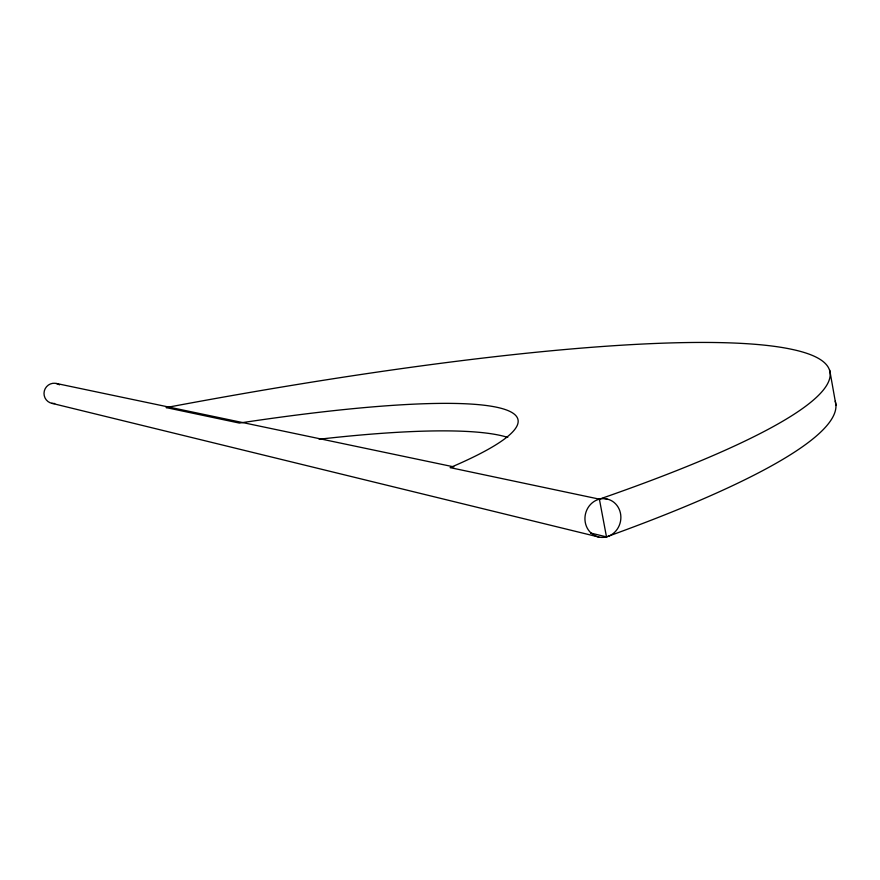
<?xml version="1.0" encoding="UTF-8"?>
<svg xmlns="http://www.w3.org/2000/svg" width="880" height="880" viewBox="0 0 880 880"><rect width="100%" height="100%" fill="white"/><g stroke="black" fill="none" stroke-linecap="round" stroke-linejoin="round"><path stroke-width="1.32" d="M56.254 383.449L453.893 466.895M602.998 498.179L607.035 499.026A19.448 17.897 -78 0 1 615.989 530.838A19.448 17.897 -78 0 1 585.695 524.238A19.448 17.897 -78 0 1 607.035 499.026M599.39 499.158L450.142 467.621A472.758 60.214 -12 0 0 239.371 423.071L166.111 407.583A808.302 105.457 -12.1 0 1 792.033 349.382A808.302 105.457 -12.1 0 1 599.39 499.158L606.496 536.888A807.224 114.191 -12.2 0 0 835.241 401.159M590.568 533.016L606.496 536.888M51.876 403.315L598.862 537.053M829.719 370.095L836 405.449M319.143 439.23A472.153 65.208 -12.1 0 1 507.76 437.404M54.725 403.513A10.175 10.032 -69.1 0 1 44.33 390.907A10.175 10.032 -69.1 0 1 59.543 384.824"/></g></svg>
